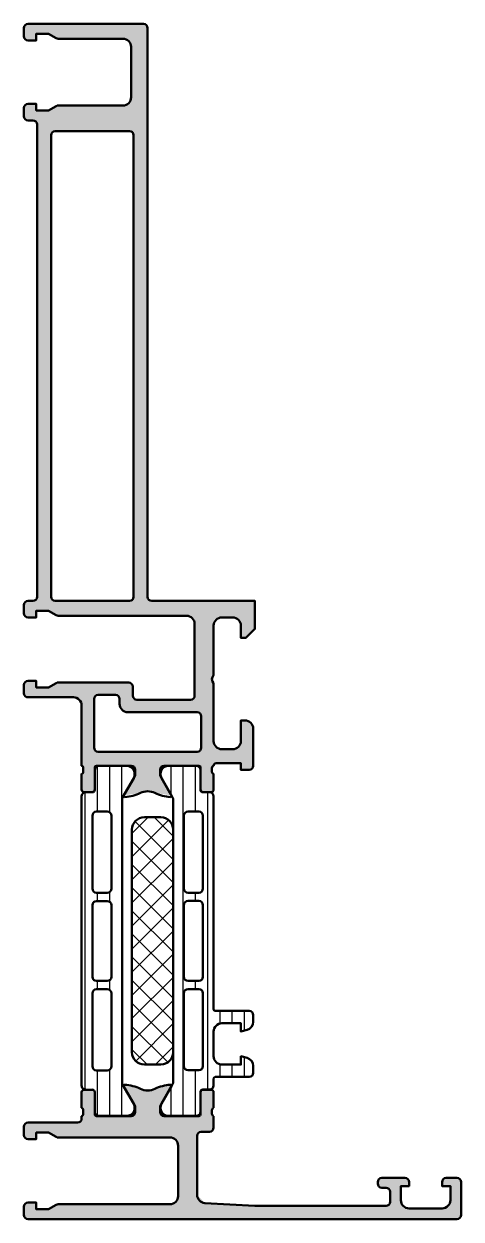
# Model space of a CAD drawing. Extents: x 0 to 53, y 0 to 145.
import ezdxf

# ---------------------------------------------------------------- set-up
doc = ezdxf.new("R2010")
doc.units = 0
for name, color, linetype, lineweight in [('0S-Alu contour', 7, 'Continuous', 50), ('0S-Alu hatch', 252, 'Continuous', 25), ('0S-Plastic contour', 254, 'Continuous', 50), ('0S-Plastic hatch', 253, 'Continuous', 25), ('0S-PT contour', 91, 'Continuous', 50), ('0S-PT hatch', 103, 'Continuous', 25)]:
    doc.layers.add(name, color=color, linetype=linetype, lineweight=lineweight)

# ---------------------------------------------------------------- blocks, each defined once
blk = doc.blocks.new('503230__B120018D_7B92_4B09_B96F_3256F4E47A55_')
at = {"layer": '0S-Alu hatch'}
h = blk.add_hatch(color=256, dxfattribs=at)
edge = h.paths.add_edge_path()
edge.add_line((15.5, 75), (28, 75))
edge.add_line((28, 75), (28, 71.6))
edge.add_line((28, 71.6), (26.9, 70.5))
edge.add_line((26.9, 70.5), (26.3, 70.5))
edge.add_line((26.3, 70.5), (26.3, 72))
edge.add_arc((25.3, 72), 1, 0, 90)
edge.add_line((25.3, 73), (24, 73))
edge.add_arc((24, 72), 1, 90, 180)
edge.add_line((23, 72), (23, 66))
edge.add_arc((23.52, 65.5), 0.725, 136.3972, 223.6028)
edge.add_line((23, 65), (23, 58))
edge.add_arc((24, 58), 1, 180, 270)
edge.add_line((24, 57), (25.3, 57))
edge.add_arc((25.3, 58), 1, 270, 360)
edge.add_line((26.3, 58), (26.3, 60.5))
edge.add_line((26.3, 60.5), (26.8, 60.5))
edge.add_ellipse((26.8, 59.5), major_axis=(-1, 0), ratio=1, start_angle=180, end_angle=270, ccw=False)
edge.add_line((27.8, 59.5), (27.8, 55))
edge.add_ellipse((27.3, 55), major_axis=(-0.5, 0), ratio=1, start_angle=90, end_angle=180, ccw=False)
edge.add_line((27.3, 54.5), (26.3, 54.5))
edge.add_line((26.3, 54.5), (26.3, 55.3))
edge.add_line((26.3, 55.3), (23.3, 55.3))
edge.add_arc((23.3, 55), 0.3, 90, 180)
edge.add_arc((23.1, 54.72), 0.3, 109.4712, 180)
edge.add_line((22.8, 54.72), (22.8, 54.28))
edge.add_arc((23.1, 54.28), 0.3, 180, 250.5288)
edge.add_line((23, 54), (23, 52.1))
edge.add_ellipse((22.7, 52.1), major_axis=(-0.3, 0), ratio=1, start_angle=90, end_angle=180, ccw=False)
edge.add_line((22.7, 51.8), (21.71, 51.8))
edge.add_ellipse((21.71, 52.1), major_axis=(-0.3, 0), ratio=1, start_angle=0, end_angle=90, ccw=False)
edge.add_line((21.41, 52.1), (21.41, 54.8))
edge.add_arc((21.21, 54.8), 0.2, 0, 90)
edge.add_line((21.21, 55), (17, 55))
edge.add_arc((17, 54.5), 0.5, 90, 180)
edge.add_line((16.5, 54.5), (16.5, 53.8))
edge.add_line((16.5, 53.8), (17.88, 51.41))
edge.add_ellipse((17.76, 51.34), major_axis=(-0.138, 0), ratio=1, start_angle=86.3485, end_angle=210, ccw=False)
edge.add_ellipse((18.07, 56.19), major_axis=(-5, 0), ratio=1, start_angle=63.9733, end_angle=86.3485, ccw=False)
edge.add_arc((15, 49.9), 2, 63.9733, 116.0267)
edge.add_ellipse((11.93, 56.19), major_axis=(-5, 0), ratio=1, start_angle=93.6515, end_angle=116.0267, ccw=False)
edge.add_ellipse((12.24, 51.34), major_axis=(-0.138, 0), ratio=1, start_angle=-30, end_angle=93.6515, ccw=False)
edge.add_line((12.12, 51.41), (13.5, 53.8))
edge.add_line((13.5, 53.8), (13.5, 54.5))
edge.add_arc((13, 54.5), 0.5, 0, 90)
edge.add_line((13, 55), (8.79, 55))
edge.add_arc((8.79, 54.8), 0.2, 90, 180)
edge.add_line((8.59, 54.8), (8.59, 52.1))
edge.add_ellipse((8.29, 52.1), major_axis=(-0.3, 0), ratio=1, start_angle=90, end_angle=180, ccw=False)
edge.add_line((8.29, 51.8), (7.3, 51.8))
edge.add_ellipse((7.3, 52.1), major_axis=(-0.3, 0), ratio=1, start_angle=0, end_angle=90, ccw=False)
edge.add_line((7, 52.1), (7, 54))
edge.add_arc((6.9, 54.28), 0.3, 289.4712, 360)
edge.add_line((7.2, 54.28), (7.2, 54.72))
edge.add_arc((6.9, 54.72), 0.3, 0, 70.5288)
edge.add_line((7, 55), (7, 62.3))
edge.add_arc((6, 62.3), 1, 0, 90)
edge.add_line((6, 63.3), (0.5, 63.3))
edge.add_ellipse((0.5, 63.8), major_axis=(-0.5, 0), ratio=1, start_angle=0, end_angle=90, ccw=False)
edge.add_line((0, 63.8), (0, 64.8))
edge.add_ellipse((0.5, 64.8), major_axis=(-0.5, 0), ratio=1, start_angle=270, end_angle=360, ccw=False)
edge.add_line((0.5, 65.3), (1.5, 65.3))
edge.add_line((1.5, 65.3), (1.5, 64.5))
edge.add_line((1.5, 64.5), (3, 64.5))
edge.add_line((3, 64.5), (3.92, 65.03))
edge.add_ellipse((4.17, 64.6), major_axis=(-0.5, 0), ratio=1, start_angle=270, end_angle=300, ccw=False)
edge.add_line((4.17, 65.1), (12.7, 65.1))
edge.add_ellipse((12.7, 64.6), major_axis=(-0.5, 0), ratio=1, start_angle=180, end_angle=270, ccw=False)
edge.add_line((13.2, 64.6), (13.2, 63.5))
edge.add_arc((13.7, 63.5), 0.5, 180, 270)
edge.add_line((13.7, 63), (20.2, 63))
edge.add_arc((20.2, 63.5), 0.5, 270, 360)
edge.add_line((20.7, 63.5), (20.7, 72.2))
edge.add_arc((19.7, 72.2), 1, 0, 90)
edge.add_line((19.7, 73.2), (4.17, 73.2))
edge.add_ellipse((4.17, 73.7), major_axis=(-0.5, 0), ratio=1, start_angle=60, end_angle=90, ccw=False)
edge.add_line((3.92, 73.27), (3, 73.8))
edge.add_line((3, 73.8), (1.5, 73.8))
edge.add_line((1.5, 73.8), (1.5, 73))
edge.add_line((1.5, 73), (0.5, 73))
edge.add_ellipse((0.5, 73.5), major_axis=(-0.5, 0), ratio=1, start_angle=0, end_angle=90, ccw=False)
edge.add_line((0, 73.5), (0, 74.5))
edge.add_ellipse((0.5, 74.5), major_axis=(-0.5, 0), ratio=1, start_angle=270, end_angle=360, ccw=False)
edge.add_line((0.5, 75), (1.1, 75))
edge.add_arc((1.1, 75.5), 0.5, 270, 360)
edge.add_line((1.6, 75.5), (1.6, 132.8))
edge.add_arc((1.1, 132.8), 0.5, 0, 90)
edge.add_line((1.1, 133.3), (0.5, 133.3))
edge.add_ellipse((0.5, 133.8), major_axis=(-0.5, 0), ratio=1, start_angle=0, end_angle=90, ccw=False)
edge.add_line((0, 133.8), (0, 134.8))
edge.add_ellipse((0.5, 134.8), major_axis=(-0.5, 0), ratio=1, start_angle=270, end_angle=360, ccw=False)
edge.add_line((0.5, 135.3), (1.5, 135.3))
edge.add_line((1.5, 135.3), (1.5, 134.5))
edge.add_line((1.5, 134.5), (3, 134.5))
edge.add_line((3, 134.5), (3.92, 135.03))
edge.add_ellipse((4.17, 134.6), major_axis=(-0.5, 0), ratio=1, start_angle=270, end_angle=300, ccw=False)
edge.add_line((4.17, 135.1), (12, 135.1))
edge.add_arc((12, 136.1), 1, 270, 360)
edge.add_line((13, 136.1), (13, 142.2))
edge.add_arc((12, 142.2), 1, 0, 90)
edge.add_line((12, 143.2), (4.17, 143.2))
edge.add_ellipse((4.17, 143.7), major_axis=(-0.5, 0), ratio=1, start_angle=60, end_angle=90, ccw=False)
edge.add_line((3.92, 143.27), (3, 143.8))
edge.add_line((3, 143.8), (1.5, 143.8))
edge.add_line((1.5, 143.8), (1.5, 143))
edge.add_line((1.5, 143), (0.5, 143))
edge.add_ellipse((0.5, 143.5), major_axis=(-0.5, 0), ratio=1, start_angle=0, end_angle=90, ccw=False)
edge.add_line((0, 143.5), (0, 144.5))
edge.add_ellipse((0.5, 144.5), major_axis=(-0.5, 0), ratio=1, start_angle=270, end_angle=360, ccw=False)
edge.add_line((0.5, 145), (14.5, 145))
edge.add_ellipse((14.5, 144.5), major_axis=(-0.5, 0), ratio=1, start_angle=180, end_angle=270, ccw=False)
edge.add_line((15, 144.5), (15, 75.5))
edge.add_arc((15.5, 75.5), 0.5, 180, 270)
edge = h.paths.add_edge_path()
edge.add_arc((3.8, 131.5), 0.5, 90, 180)
edge.add_line((3.3, 131.5), (3.3, 75.5))
edge.add_arc((3.8, 75.5), 0.5, 180, 270)
edge.add_line((3.8, 75), (12.8, 75))
edge.add_arc((12.8, 75.5), 0.5, 270, 360)
edge.add_line((13.3, 75.5), (13.3, 131.5))
edge.add_arc((12.8, 131.5), 0.5, 0, 90)
edge.add_line((12.8, 132), (3.8, 132))
edge = h.paths.add_edge_path()
edge.add_line((11.6, 62.5), (11.6, 63.1))
edge.add_arc((11.1, 63.1), 0.5, 0, 90)
edge.add_line((11.1, 63.6), (9, 63.6))
edge.add_arc((9, 63.1), 0.5, 90, 180)
edge.add_line((8.5, 63.1), (8.5, 57.2))
edge.add_arc((9, 57.2), 0.5, 180, 270)
edge.add_line((9, 56.7), (21, 56.7))
edge.add_arc((21, 57.2), 0.5, 270, 360)
edge.add_line((21.5, 57.2), (21.5, 61))
edge.add_arc((21, 61), 0.5, 0, 90)
edge.add_line((21, 61.5), (12.6, 61.5))
edge.add_ellipse((12.6, 62.5), major_axis=(-1, 0), ratio=1, start_angle=0, end_angle=90, ccw=False)
at = {"layer": '0S-Alu contour', "color": 7}
for points in [[(0, 143.5), (0, 144.5)], [(0.5, 145), (14.5, 145)], [(3.92, 143.27), (3, 143.8), (1.5, 143.8), (1.5, 143), (0.5, 143)], [(15, 144.5), (15, 75.5)], [(12, 143.2), (4.17, 143.2)], [(13, 136.1), (13, 142.2)], [(0.5, 135.3), (1.5, 135.3), (1.5, 134.5), (3, 134.5), (3.92, 135.03)], [(4.17, 135.1), (12, 135.1)], [(0, 133.8), (0, 134.8)], [(1.1, 133.3), (0.5, 133.3)], [(1.6, 75.5), (1.6, 132.8)], [(12.8, 132), (3.8, 132)], [(3.3, 131.5), (3.3, 75.5)], [(13.3, 75.5), (13.3, 131.5)], [(0, 73.5), (0, 74.5)], [(0.5, 75), (1.1, 75)], [(3.8, 75), (12.8, 75)], [(15.5, 75), (28, 75), (28, 71.6), (26.9, 70.5), (26.3, 70.5), (26.3, 72)], [(3.92, 73.27), (3, 73.8), (1.5, 73.8), (1.5, 73), (0.5, 73)], [(19.7, 73.2), (4.17, 73.2)], [(25.3, 73), (24, 73)], [(20.7, 63.5), (20.7, 72.2)], [(23, 72), (23, 66)], [(0.5, 65.3), (1.5, 65.3), (1.5, 64.5), (3, 64.5), (3.92, 65.03)], [(0, 63.8), (0, 64.8)], [(4.17, 65.1), (12.7, 65.1)], [(13.2, 64.6), (13.2, 63.5)], [(23, 65), (23, 58)], [(6, 63.3), (0.5, 63.3)], [(8.5, 63.1), (8.5, 57.2)], [(11.1, 63.6), (9, 63.6)], [(11.6, 62.5), (11.6, 63.1)], [(13.7, 63), (20.2, 63)], [(7, 55), (7, 62.3)], [(21, 61.5), (12.6, 61.5)], [(21.5, 57.2), (21.5, 61)], [(26.3, 58), (26.3, 60.5), (26.8, 60.5)], [(27.8, 59.5), (27.8, 55)], [(9, 56.7), (21, 56.7)], [(24, 57), (25.3, 57)], [(27.3, 54.5), (26.3, 54.5), (26.3, 55.3), (23.3, 55.3)], [(7, 52.1), (7, 54)], [(7.2, 54.28), (7.2, 54.72)], [(8.59, 54.8), (8.59, 52.1)], [(13, 55), (8.79, 55)], [(12.12, 51.41), (13.5, 53.8), (13.5, 54.5)], [(16.5, 54.5), (16.5, 53.8), (17.88, 51.41)], [(21.21, 55), (17, 55)], [(21.41, 52.1), (21.41, 54.8)], [(22.8, 54.72), (22.8, 54.28)], [(23, 54), (23, 52.1)], [(8.29, 51.8), (7.3, 51.8)], [(22.7, 51.8), (21.71, 51.8)]]:
    blk.add_lwpolyline(points, dxfattribs=at)
at = {"layer": '0S-Alu contour', "color": 7, "extrusion": (0, 0, -1)}
for centre, radius, start, end in [((-0.5, 144.5), 0.5, 0, 90), ((-14.5, 144.5), 0.5, 90, 180), ((-0.5, 143.5), 0.5, 270, 0), ((-4.17, 143.7), 0.5, 270, 300), ((-0.5, 134.8), 0.5, 0, 90), ((-4.17, 134.6), 0.5, 60, 90), ((-0.5, 133.8), 0.5, 270, 0), ((-0.5, 74.5), 0.5, 0, 90), ((-0.5, 73.5), 0.5, 270, 0), ((-4.17, 73.7), 0.5, 270, 300), ((-0.5, 64.8), 0.5, 0, 90), ((-4.17, 64.6), 0.5, 60, 90), ((-12.7, 64.6), 0.5, 90, 180), ((-0.5, 63.8), 0.5, 270, 0), ((-12.6, 62.5), 1, 270, 0), ((-26.8, 59.5), 1, 90, 180), ((-27.3, 55), 0.5, 180, 270), ((-7.3, 52.1), 0.3, 270, 0), ((-8.29, 52.1), 0.3, 180, 270), ((-12.24, 51.34), 0.138, 266.3485, 30), ((-11.93, 56.19), 5, 243.9733, 266.3485), ((-18.07, 56.19), 5, 273.6515, 296.0267), ((-17.76, 51.34), 0.138, 150, 273.6515), ((-21.71, 52.1), 0.3, 270, 0), ((-22.7, 52.1), 0.3, 180, 270)]:
    blk.add_arc(centre, radius, start, end, dxfattribs=at)
at = {"layer": '0S-Alu contour', "color": 7}
for centre, radius, start, end in [((12, 142.2), 1, 0, 90), ((12, 136.1), 1, 270, 0), ((1.1, 132.8), 0.5, 0, 90), ((3.8, 131.5), 0.5, 90, 180), ((12.8, 131.5), 0.5, 0, 90), ((1.1, 75.5), 0.5, 270, 0), ((3.8, 75.5), 0.5, 180, 270), ((12.8, 75.5), 0.5, 270, 0), ((15.5, 75.5), 0.5, 180, 270), ((19.7, 72.2), 1, 0, 90), ((24, 72), 1, 90, 180), ((25.3, 72), 1, 0, 90), ((23.52, 65.5), 0.725, 136.3972, 223.6028), ((6, 62.3), 1, 0, 90), ((9, 63.1), 0.5, 90, 180), ((11.1, 63.1), 0.5, 0, 90), ((13.7, 63.5), 0.5, 180, 270), ((20.2, 63.5), 0.5, 270, 0), ((21, 61), 0.5, 0, 90), ((9, 57.2), 0.5, 180, 270), ((21, 57.2), 0.5, 270, 0), ((24, 58), 1, 180, 270), ((25.3, 58), 1, 270, 0), ((23.3, 55), 0.3, 90, 180), ((6.9, 54.72), 0.3, 0, 70.5288), ((6.9, 54.28), 0.3, 289.4712, 0), ((8.79, 54.8), 0.2, 90, 180), ((13, 54.5), 0.5, 0, 90), ((17, 54.5), 0.5, 90, 180), ((21.21, 54.8), 0.2, 0, 90), ((23.1, 54.72), 0.3, 109.4712, 180), ((23.1, 54.28), 0.3, 180, 250.5288), ((15, 49.9), 2, 63.9733, 116.0267)]:
    blk.add_arc(centre, radius, start, end, dxfattribs=at)
blk = doc.blocks.new('503240__D6E09CBC_6D6F_4DCB_867B_998CD6CAD78D_')
at = {"layer": '0S-Alu hatch'}
h = blk.add_hatch(color=256, dxfattribs=at)
edge = h.paths.add_edge_path()
edge.add_line((52.5, 5), (51.2, 5))
edge.add_arc((51.2, 4.5), 0.5, 90, 180)
edge.add_line((50.7, 4.5), (50.7, 4))
edge.add_line((50.7, 4), (51.7, 4))
edge.add_line((51.7, 4), (51.7, 2.3))
edge.add_ellipse((50.7, 2.3), major_axis=(-1, 0), ratio=1, start_angle=90, end_angle=180, ccw=False)
edge.add_line((50.7, 1.3), (46.7, 1.3))
edge.add_ellipse((46.7, 2.3), major_axis=(-1, 0), ratio=1, start_angle=0, end_angle=90, ccw=False)
edge.add_line((45.7, 2.3), (45.7, 4))
edge.add_line((45.7, 4), (46.7, 4))
edge.add_line((46.7, 4), (46.7, 4.5))
edge.add_arc((46.2, 4.5), 0.5, 0, 90)
edge.add_line((46.2, 5), (43.4, 5))
edge.add_arc((43.4, 4.5), 0.5, 90, 180)
edge.add_line((42.9, 4.5), (42.9, 4.3))
edge.add_arc((43.4, 4.3), 0.5, 180, 270)
edge.add_line((43.4, 3.8), (43.9, 3.8))
edge.add_ellipse((43.9, 3.3), major_axis=(-0.5, 0), ratio=1, start_angle=180, end_angle=270, ccw=False)
edge.add_line((44.4, 3.3), (44.4, 2.1))
edge.add_ellipse((43.9, 2.1), major_axis=(-0.5, 0), ratio=1, start_angle=90, end_angle=180, ccw=False)
edge.add_line((43.9, 1.6), (28, 1.6))
edge.add_line((28, 1.6), (21.94, 1.95))
edge.add_ellipse((22, 2.94), major_axis=(-1, 0), ratio=1, start_angle=0, end_angle=86.7295, ccw=False)
edge.add_line((21, 2.94), (21, 10.1))
edge.add_ellipse((21.5, 10.1), major_axis=(-0.5, 0), ratio=1, start_angle=270, end_angle=360, ccw=False)
edge.add_line((21.5, 10.6), (22.5, 10.6))
edge.add_arc((22.5, 11.1), 0.5, 270, 360)
edge.add_line((23, 11.1), (23, 12.5))
edge.add_ellipse((23.1, 12.78), major_axis=(-0.3, 0), ratio=1, start_angle=0, end_angle=70.5288, ccw=False)
edge.add_line((22.8, 12.78), (22.8, 13.22))
edge.add_ellipse((23.1, 13.22), major_axis=(-0.3, 0), ratio=1, start_angle=289.4712, end_angle=360, ccw=False)
edge.add_line((23, 13.5), (23, 15.4))
edge.add_arc((22.7, 15.4), 0.3, 0, 90)
edge.add_line((22.7, 15.7), (21.71, 15.7))
edge.add_arc((21.71, 15.4), 0.3, 90, 180)
edge.add_line((21.41, 15.4), (21.41, 12.7))
edge.add_ellipse((21.21, 12.7), major_axis=(-0.2, 0), ratio=1, start_angle=90, end_angle=180, ccw=False)
edge.add_line((21.21, 12.5), (17, 12.5))
edge.add_ellipse((17, 13), major_axis=(-0.5, 0), ratio=1, start_angle=0, end_angle=90, ccw=False)
edge.add_line((16.5, 13), (16.5, 13.7))
edge.add_line((16.5, 13.7), (17.88, 16.09))
edge.add_arc((17.76, 16.16), 0.138, 330, 453.6515)
edge.add_arc((18.07, 11.31), 5, 93.6515, 116.0267)
edge.add_ellipse((15, 17.6), major_axis=(-2, 0), ratio=1, start_angle=63.9733, end_angle=116.0267, ccw=False)
edge.add_arc((11.93, 11.31), 5, 63.9733, 86.3485)
edge.add_arc((12.24, 16.16), 0.138, 86.3485, 210)
edge.add_line((12.12, 16.09), (13.5, 13.7))
edge.add_line((13.5, 13.7), (13.5, 13))
edge.add_ellipse((13, 13), major_axis=(-0.5, 0), ratio=1, start_angle=90, end_angle=180, ccw=False)
edge.add_line((13, 12.5), (8.79, 12.5))
edge.add_ellipse((8.79, 12.7), major_axis=(-0.2, 0), ratio=1, start_angle=0, end_angle=90, ccw=False)
edge.add_line((8.59, 12.7), (8.59, 15.4))
edge.add_arc((8.29, 15.4), 0.3, 0, 90)
edge.add_line((8.29, 15.7), (7.3, 15.7))
edge.add_arc((7.3, 15.4), 0.3, 90, 180)
edge.add_line((7, 15.4), (7, 13.5))
edge.add_ellipse((6.9, 13.22), major_axis=(-0.3, 0), ratio=1, start_angle=180, end_angle=250.5288, ccw=False)
edge.add_line((7.2, 13.22), (7.2, 12.78))
edge.add_ellipse((6.9, 12.78), major_axis=(-0.3, 0), ratio=1, start_angle=109.4712, end_angle=180, ccw=False)
edge.add_line((7, 12.5), (7, 12.2))
edge.add_ellipse((6.5, 12.2), major_axis=(-0.5, 0), ratio=1, start_angle=90, end_angle=180, ccw=False)
edge.add_line((6.5, 11.7), (0.5, 11.7))
edge.add_arc((0.5, 11.2), 0.5, 90, 180)
edge.add_line((0, 11.2), (0, 10.2))
edge.add_arc((0.5, 10.2), 0.5, 180, 270)
edge.add_line((0.5, 9.7), (1.5, 9.7))
edge.add_line((1.5, 9.7), (1.5, 10.5))
edge.add_line((1.5, 10.5), (3, 10.5))
edge.add_line((3, 10.5), (3.92, 9.97))
edge.add_arc((4.17, 10.4), 0.5, 240, 270)
edge.add_line((4.17, 9.9), (17.7, 9.9))
edge.add_ellipse((17.7, 8.9), major_axis=(-1, 0), ratio=1, start_angle=180, end_angle=270, ccw=False)
edge.add_line((18.7, 8.9), (18.7, 2.8))
edge.add_ellipse((17.7, 2.8), major_axis=(-1, 0), ratio=1, start_angle=90, end_angle=180, ccw=False)
edge.add_line((17.7, 1.8), (4.17, 1.8))
edge.add_arc((4.17, 1.3), 0.5, 90, 120)
edge.add_line((3.92, 1.73), (3, 1.2))
edge.add_line((3, 1.2), (1.5, 1.2))
edge.add_line((1.5, 1.2), (1.5, 2))
edge.add_line((1.5, 2), (0.5, 2))
edge.add_arc((0.5, 1.5), 0.5, 90, 180)
edge.add_line((0, 1.5), (0, 0.5))
edge.add_arc((0.5, 0.5), 0.5, 180, 270)
edge.add_line((0.5, 0), (52.5, 0))
edge.add_arc((52.5, 0.5), 0.5, 270, 360)
edge.add_line((53, 0.5), (53, 4.5))
edge.add_arc((52.5, 4.5), 0.5, 0, 90)
at = {"layer": '0S-Alu contour', "color": 7}
for points in [[(12.12, 16.09), (13.5, 13.7), (13.5, 13)], [(16.5, 13), (16.5, 13.7), (17.88, 16.09)], [(7, 15.4), (7, 13.5)], [(8.29, 15.7), (7.3, 15.7)], [(8.59, 12.7), (8.59, 15.4)], [(21.41, 15.4), (21.41, 12.7)], [(22.7, 15.7), (21.71, 15.7)], [(23, 13.5), (23, 15.4)], [(7.2, 13.22), (7.2, 12.78)], [(22.8, 12.78), (22.8, 13.22)], [(6.5, 11.7), (0.5, 11.7)], [(7, 12.5), (7, 12.2)], [(13, 12.5), (8.79, 12.5)], [(21.21, 12.5), (17, 12.5)], [(23, 11.1), (23, 12.5)], [(0, 11.2), (0, 10.2)], [(0.5, 9.7), (1.5, 9.7), (1.5, 10.5), (3, 10.5), (3.92, 9.97)], [(21.5, 10.6), (22.5, 10.6)], [(4.17, 9.9), (17.7, 9.9)], [(18.7, 8.9), (18.7, 2.8)], [(21, 2.94), (21, 10.1)], [(42.9, 4.5), (42.9, 4.3)], [(46.2, 5), (43.4, 5)], [(45.7, 2.3), (45.7, 4), (46.7, 4), (46.7, 4.5)], [(50.7, 4.5), (50.7, 4), (51.7, 4), (51.7, 2.3)], [(52.5, 5), (51.2, 5)], [(53, 0.5), (53, 4.5)], [(43.4, 3.8), (43.9, 3.8)], [(44.4, 3.3), (44.4, 2.1)], [(0, 1.5), (0, 0.5)], [(3.92, 1.73), (3, 1.2), (1.5, 1.2), (1.5, 2), (0.5, 2)], [(17.7, 1.8), (4.17, 1.8)], [(43.9, 1.6), (28, 1.6), (21.94, 1.95)], [(50.7, 1.3), (46.7, 1.3)], [(0.5, 0), (52.5, 0)]]:
    blk.add_lwpolyline(points, dxfattribs=at)
for centre, radius, start, end in [((12.24, 16.16), 0.138, 86.3485, 210), ((11.93, 11.31), 5, 63.9733, 86.3485), ((18.07, 11.31), 5, 93.6515, 116.0267), ((17.76, 16.16), 0.138, 330, 93.6515), ((7.3, 15.4), 0.3, 90, 180), ((8.29, 15.4), 0.3, 0, 90), ((21.71, 15.4), 0.3, 90, 180), ((22.7, 15.4), 0.3, 0, 90), ((0.5, 11.2), 0.5, 90, 180), ((0.5, 10.2), 0.5, 180, 270), ((22.5, 11.1), 0.5, 270, 0), ((4.17, 10.4), 0.5, 240, 270), ((43.4, 4.5), 0.5, 90, 180), ((46.2, 4.5), 0.5, 0, 90), ((51.2, 4.5), 0.5, 90, 180), ((52.5, 4.5), 0.5, 0, 90), ((43.4, 4.3), 0.5, 180, 270), ((0.5, 1.5), 0.5, 90, 180), ((4.17, 1.3), 0.5, 90, 120), ((0.5, 0.5), 0.5, 180, 270), ((52.5, 0.5), 0.5, 270, 0)]:
    blk.add_arc(centre, radius, start, end, dxfattribs=at)
at = {"layer": '0S-Alu contour', "color": 7, "extrusion": (0, 0, -1)}
for centre, radius, start, end in [((-15, 17.6), 2, 243.9733, 296.0267), ((-6.9, 13.22), 0.3, 109.4712, 180), ((-23.1, 13.22), 0.3, 0, 70.5288), ((-6.5, 12.2), 0.5, 180, 270), ((-6.9, 12.78), 0.3, 180, 250.5288), ((-8.79, 12.7), 0.2, 270, 0), ((-13, 13), 0.5, 180, 270), ((-17, 13), 0.5, 270, 0), ((-21.21, 12.7), 0.2, 180, 270), ((-23.1, 12.78), 0.3, 289.4712, 0), ((-21.5, 10.1), 0.5, 0, 90), ((-17.7, 8.9), 1, 90, 180), ((-22, 2.94), 1, 273.2705, 0), ((-43.9, 3.3), 0.5, 90, 180), ((-17.7, 2.8), 1, 180, 270), ((-43.9, 2.1), 0.5, 180, 270), ((-46.7, 2.3), 1, 270, 0), ((-50.7, 2.3), 1, 180, 270)]:
    blk.add_arc(centre, radius, start, end, dxfattribs=at)
blk = doc.blocks.new('284027__9A96D7A6_E0F6_415E_BAE8_3B94A9AFBC19___30434011_8CEE_4AD6_9F94_7BA5446DF5F0_')
at = {"layer": '0S-Plastic hatch'}
h = blk.add_hatch(dxfattribs=at)
h.set_pattern_fill('ANSI31', color=256, scale=0.468, angle=45, style=0)
edge = h.paths.add_edge_path()
edge.add_arc((27.3, 24.75), 0.5, 0, 90)
edge.add_line((27.3, 25.25), (23.2, 25.25))
edge.add_ellipse((23.2, 25.45), major_axis=(-0.2, 0), ratio=1, start_angle=0, end_angle=90, ccw=False)
edge.add_line((23, 25.45), (23, 51.29))
edge.add_arc((22.5, 51.29), 0.5, 0, 90)
edge.add_line((22.5, 51.79), (21.7, 51.79))
edge.add_ellipse((21.7, 52.09), major_axis=(-0.3, 0), ratio=1, start_angle=0, end_angle=90, ccw=False)
edge.add_line((21.4, 52.09), (21.4, 54.49))
edge.add_arc((20.9, 54.49), 0.5, 0, 90)
edge.add_line((20.9, 54.99), (17.55, 54.99))
edge.add_arc((17.55, 53.99), 1, 90, 210)
edge.add_line((16.68, 53.49), (18.03, 51.15))
edge.add_ellipse((17.6, 50.9), major_axis=(-0.5, 0), ratio=1, start_angle=180, end_angle=210, ccw=False)
edge.add_line((18.1, 50.9), (18.1, 16.6))
edge.add_ellipse((17.6, 16.6), major_axis=(-0.5, 0), ratio=1, start_angle=150, end_angle=180, ccw=False)
edge.add_line((18.03, 16.35), (16.68, 14.01))
edge.add_arc((17.55, 13.51), 1, 150, 270)
edge.add_line((17.55, 12.51), (20.9, 12.51))
edge.add_arc((20.9, 13.01), 0.5, 270, 360)
edge.add_line((21.4, 13.01), (21.4, 15.41))
edge.add_ellipse((21.7, 15.41), major_axis=(-0.3, 0), ratio=1, start_angle=270, end_angle=360, ccw=False)
edge.add_line((21.7, 15.71), (22.5, 15.71))
edge.add_arc((22.5, 16.21), 0.5, 270, 360)
edge.add_line((23, 16.21), (23, 17.05))
edge.add_ellipse((23.2, 17.05), major_axis=(-0.2, 0), ratio=1, start_angle=270, end_angle=360, ccw=False)
edge.add_line((23.2, 17.25), (27.3, 17.25))
edge.add_arc((27.3, 17.75), 0.5, 270, 360)
edge.add_line((27.8, 17.75), (27.8, 18.58))
edge.add_arc((26.8, 18.58), 1, 0, 75)
edge.add_line((27.06, 19.55), (26.3, 19.75))
edge.add_line((26.3, 19.75), (26.3, 18.75))
edge.add_line((26.3, 18.75), (24, 18.75))
edge.add_ellipse((24, 19.75), major_axis=(-1, 0), ratio=1, start_angle=0, end_angle=90, ccw=False)
edge.add_line((23, 19.75), (23, 22.75))
edge.add_ellipse((24, 22.75), major_axis=(-1, 0), ratio=1, start_angle=270, end_angle=360, ccw=False)
edge.add_line((24, 23.75), (26.3, 23.75))
edge.add_line((26.3, 23.75), (26.3, 22.75))
edge.add_line((26.3, 22.75), (27.06, 22.95))
edge.add_arc((26.8, 23.92), 1, 285, 360)
edge.add_line((27.8, 23.92), (27.8, 24.75))
edge = h.paths.add_edge_path()
edge.add_ellipse((21.2, 27.4), major_axis=(-0.5, 0), ratio=1, start_angle=180, end_angle=270, ccw=False)
edge.add_line((21.7, 27.4), (21.7, 18.55))
edge.add_ellipse((21.2, 18.55), major_axis=(-0.5, 0), ratio=1, start_angle=90, end_angle=180, ccw=False)
edge.add_line((21.2, 18.05), (19.9, 18.05))
edge.add_ellipse((19.9, 18.55), major_axis=(-0.5, 0), ratio=1, start_angle=0, end_angle=90, ccw=False)
edge.add_line((19.4, 18.55), (19.4, 27.4))
edge.add_ellipse((19.9, 27.4), major_axis=(-0.5, 0), ratio=1, start_angle=270, end_angle=360, ccw=False)
edge.add_line((19.9, 27.9), (21.2, 27.9))
edge = h.paths.add_edge_path()
edge.add_line((19.4, 40.1), (19.4, 48.95))
edge.add_ellipse((19.9, 48.95), major_axis=(-0.5, 0), ratio=1, start_angle=270, end_angle=360, ccw=False)
edge.add_line((19.9, 49.45), (21.2, 49.45))
edge.add_ellipse((21.2, 48.95), major_axis=(-0.5, 0), ratio=1, start_angle=180, end_angle=270, ccw=False)
edge.add_line((21.7, 48.95), (21.7, 40.1))
edge.add_ellipse((21.2, 40.1), major_axis=(-0.5, 0), ratio=1, start_angle=90, end_angle=180, ccw=False)
edge.add_line((21.2, 39.6), (19.9, 39.6))
edge.add_ellipse((19.9, 40.1), major_axis=(-0.5, 0), ratio=1, start_angle=0, end_angle=90, ccw=False)
edge = h.paths.add_edge_path()
edge.add_line((21.7, 38.1), (21.7, 29.4))
edge.add_ellipse((21.2, 29.4), major_axis=(-0.5, 0), ratio=1, start_angle=90, end_angle=180, ccw=False)
edge.add_line((21.2, 28.9), (19.9, 28.9))
edge.add_ellipse((19.9, 29.4), major_axis=(-0.5, 0), ratio=1, start_angle=0, end_angle=90, ccw=False)
edge.add_line((19.4, 29.4), (19.4, 38.1))
edge.add_ellipse((19.9, 38.1), major_axis=(-0.5, 0), ratio=1, start_angle=270, end_angle=360, ccw=False)
edge.add_line((19.9, 38.6), (21.2, 38.6))
edge.add_ellipse((21.2, 38.1), major_axis=(-0.5, 0), ratio=1, start_angle=180, end_angle=270, ccw=False)
at = {"layer": '0S-Alu contour', "color": 7}
for points in [[(19.9, 49.45), (21.2, 49.45)], [(19.4, 40.1), (19.4, 48.95)], [(21.7, 48.95), (21.7, 40.1)], [(21.2, 39.6), (19.9, 39.6)], [(19.4, 29.4), (19.4, 38.1)], [(19.9, 38.6), (21.2, 38.6)], [(21.7, 38.1), (21.7, 29.4)], [(21.2, 28.9), (19.9, 28.9)], [(19.9, 27.9), (21.2, 27.9)], [(19.4, 18.55), (19.4, 27.4)], [(21.7, 27.4), (21.7, 18.55)], [(21.2, 18.05), (19.9, 18.05)]]:
    blk.add_lwpolyline(points, dxfattribs=at)
at = {"layer": '0S-Alu contour', "color": 7, "extrusion": (0, 0, -1)}
for centre, start, end in [((-19.9, 48.95), 0, 90), ((-21.2, 48.95), 90, 180), ((-19.9, 40.1), 270, 0), ((-21.2, 40.1), 180, 270), ((-19.9, 38.1), 0, 90), ((-21.2, 38.1), 90, 180), ((-19.9, 29.4), 270, 0), ((-21.2, 29.4), 180, 270), ((-19.9, 27.4), 0, 90), ((-21.2, 27.4), 90, 180), ((-19.9, 18.55), 270, 0), ((-21.2, 18.55), 180, 270)]:
    blk.add_arc(centre, 0.5, start, end, dxfattribs=at)
at = {"layer": '0S-Plastic contour', "color": 7}
for points in [[(20.9, 54.99), (17.55, 54.99)], [(21.4, 52.09), (21.4, 54.49)], [(16.68, 53.49), (18.03, 51.15)], [(18.1, 50.9), (18.1, 16.6)], [(22.5, 51.79), (21.7, 51.79)], [(23, 25.45), (23, 51.29)], [(27.3, 25.25), (23.2, 25.25)], [(27.8, 23.92), (27.8, 24.75)], [(24, 23.75), (26.3, 23.75), (26.3, 22.75), (27.06, 22.95)], [(23, 19.75), (23, 22.75)], [(27.06, 19.55), (26.3, 19.75), (26.3, 18.75), (24, 18.75)], [(27.8, 17.75), (27.8, 18.58)], [(18.03, 16.35), (16.68, 14.01)], [(23, 16.21), (23, 17.05)], [(23.2, 17.25), (27.3, 17.25)], [(21.4, 13.01), (21.4, 15.41)], [(21.7, 15.71), (22.5, 15.71)], [(17.55, 12.51), (20.9, 12.51)]]:
    blk.add_lwpolyline(points, dxfattribs=at)
for centre, radius, start, end in [((17.55, 53.99), 1, 90, 210), ((20.9, 54.49), 0.5, 0, 90), ((22.5, 51.29), 0.5, 0, 90), ((27.3, 24.75), 0.5, 0, 90), ((26.8, 23.92), 1, 285, 0), ((26.8, 18.58), 1, 0, 75), ((27.3, 17.75), 0.5, 270, 0), ((22.5, 16.21), 0.5, 270, 0), ((17.55, 13.51), 1, 150, 270), ((20.9, 13.01), 0.5, 270, 0)]:
    blk.add_arc(centre, radius, start, end, dxfattribs=at)
at = {"layer": '0S-Plastic contour', "color": 7, "extrusion": (0, 0, -1)}
for centre, radius, start, end in [((-17.6, 50.9), 0.5, 150, 180), ((-21.7, 52.09), 0.3, 270, 0), ((-23.2, 25.45), 0.2, 270, 0), ((-24, 22.75), 1, 0, 90), ((-24, 19.75), 1, 270, 0), ((-17.6, 16.6), 0.5, 180, 210), ((-23.2, 17.05), 0.2, 0, 90), ((-21.7, 15.41), 0.3, 0, 90)]:
    blk.add_arc(centre, radius, start, end, dxfattribs=at)
blk = doc.blocks.new('284027__D58C734A_E220_4835_88CC_80B8030E4830___07390495_6CE1_4E95_822D_98E17D8621C2_')
at = {"layer": '0S-Plastic hatch'}
h = blk.add_hatch(dxfattribs=at)
h.set_pattern_fill('ANSI31', color=256, scale=0.468, angle=45, style=0)
edge = h.paths.add_edge_path()
edge.add_line((7, 51.28), (7, 16.2))
edge.add_arc((7.49, 16.2), 0.494, 179.7139, 270.6907)
edge.add_line((7.5, 15.7), (8.3, 15.7))
edge.add_ellipse((8.29, 15.4), major_axis=(-0.306, 0), ratio=1, start_angle=180.4723, end_angle=268.8596, ccw=False)
edge.add_line((8.6, 15.4), (8.6, 13))
edge.add_arc((9.04, 12.98), 0.443, 176.9381, 277.4092)
edge.add_line((9.1, 12.54), (12.45, 12.54))
edge.add_arc((12.49, 13.5), 0.964, 267.5363, 391.2316)
edge.add_line((13.32, 14), (11.97, 16.34))
edge.add_ellipse((12.4, 16.59), major_axis=(-0.5, 0), ratio=1, start_angle=0, end_angle=30, ccw=False)
edge.add_line((11.9, 16.59), (11.9, 50.89))
edge.add_ellipse((12.47, 50.88), major_axis=(-0.573, 0), ratio=1, start_angle=333.0685, end_angle=359.0374, ccw=False)
edge.add_line((11.96, 51.14), (13.31, 53.48))
edge.add_arc((12.45, 53.98), 0.996, 329.5786, 450.1402)
edge.add_line((12.45, 54.98), (9.1, 54.98))
edge.add_arc((9.1, 54.48), 0.5, 90, 180)
edge.add_line((8.6, 54.48), (8.6, 52.08))
edge.add_ellipse((8.3, 52.08), major_axis=(-0.3, 0), ratio=1, start_angle=90, end_angle=180, ccw=False)
edge.add_line((8.3, 51.78), (7.5, 51.78))
edge.add_arc((7.5, 51.28), 0.5, 90, 180)
edge = h.paths.add_edge_path()
edge.add_ellipse((8.8, 48.94), major_axis=(-0.5, 0), ratio=1, start_angle=270, end_angle=360, ccw=False)
edge.add_line((8.8, 49.44), (10.1, 49.44))
edge.add_ellipse((10.1, 48.94), major_axis=(-0.5, 0), ratio=1, start_angle=180, end_angle=270, ccw=False)
edge.add_line((10.6, 48.94), (10.6, 40.09))
edge.add_ellipse((10.1, 40.09), major_axis=(-0.5, 0), ratio=1, start_angle=90, end_angle=180, ccw=False)
edge.add_line((10.1, 39.59), (8.8, 39.59))
edge.add_ellipse((8.8, 40.09), major_axis=(-0.5, 0), ratio=1, start_angle=0, end_angle=90, ccw=False)
edge.add_line((8.3, 40.09), (8.3, 48.94))
edge = h.paths.add_edge_path()
edge.add_ellipse((8.8, 27.39), major_axis=(-0.5, 0), ratio=1, start_angle=270, end_angle=360, ccw=False)
edge.add_line((8.8, 27.89), (10.1, 27.89))
edge.add_ellipse((10.1, 27.39), major_axis=(-0.5, 0), ratio=1, start_angle=180, end_angle=270, ccw=False)
edge.add_line((10.6, 27.39), (10.6, 18.54))
edge.add_ellipse((10.1, 18.54), major_axis=(-0.5, 0), ratio=1, start_angle=90, end_angle=180, ccw=False)
edge.add_line((10.1, 18.04), (8.8, 18.04))
edge.add_ellipse((8.8, 18.54), major_axis=(-0.5, 0), ratio=1, start_angle=0, end_angle=90, ccw=False)
edge.add_line((8.3, 18.54), (8.3, 27.39))
edge = h.paths.add_edge_path()
edge.add_ellipse((10.1, 38.09), major_axis=(-0.5, 0), ratio=1, start_angle=180, end_angle=270, ccw=False)
edge.add_line((10.6, 38.09), (10.6, 29.39))
edge.add_ellipse((10.1, 29.39), major_axis=(-0.5, 0), ratio=1, start_angle=90, end_angle=180, ccw=False)
edge.add_line((10.1, 28.89), (8.8, 28.89))
edge.add_ellipse((8.8, 29.39), major_axis=(-0.5, 0), ratio=1, start_angle=0, end_angle=90, ccw=False)
edge.add_line((8.3, 29.39), (8.3, 38.09))
edge.add_ellipse((8.8, 38.09), major_axis=(-0.5, 0), ratio=1, start_angle=270, end_angle=360, ccw=False)
edge.add_line((8.8, 38.59), (10.1, 38.59))
at = {"layer": '0S-Alu contour', "color": 7}
for points in [[(8.8, 49.44), (10.1, 49.44)], [(8.3, 40.09), (8.3, 48.94)], [(10.6, 48.94), (10.6, 40.09)], [(10.1, 39.59), (8.8, 39.59)], [(8.3, 29.39), (8.3, 38.09)], [(8.8, 38.59), (10.1, 38.59)], [(10.6, 38.09), (10.6, 29.39)], [(10.1, 28.89), (8.8, 28.89)], [(8.8, 27.89), (10.1, 27.89)], [(8.3, 18.54), (8.3, 27.39)], [(10.6, 27.39), (10.6, 18.54)], [(10.1, 18.04), (8.8, 18.04)]]:
    blk.add_lwpolyline(points, dxfattribs=at)
at = {"layer": '0S-Alu contour', "color": 7, "extrusion": (0, 0, -1)}
for centre, start, end in [((-8.8, 48.94), 0, 90), ((-10.1, 48.94), 90, 180), ((-8.8, 40.09), 270, 0), ((-10.1, 40.09), 180, 270), ((-8.8, 38.09), 0, 90), ((-10.1, 38.09), 90, 180), ((-8.8, 29.39), 270, 0), ((-10.1, 29.39), 180, 270), ((-8.8, 27.39), 0, 90), ((-10.1, 27.39), 90, 180), ((-8.8, 18.54), 270, 0), ((-10.1, 18.54), 180, 270)]:
    blk.add_arc(centre, 0.5, start, end, dxfattribs=at)
at = {"layer": '0S-Plastic contour', "color": 7}
for points in [[(8.6, 54.48), (8.6, 52.08)], [(12.45, 54.98), (9.1, 54.98)], [(11.96, 51.14), (13.31, 53.48)], [(7, 51.28), (7, 16.2)], [(8.3, 51.78), (7.5, 51.78)], [(11.9, 16.59), (11.9, 50.89)], [(13.32, 14), (11.97, 16.34)], [(7.5, 15.7), (8.3, 15.7)], [(8.6, 15.4), (8.6, 13)], [(9.1, 12.54), (12.45, 12.54)]]:
    blk.add_lwpolyline(points, dxfattribs=at)
for centre, radius, start, end in [((9.1, 54.48), 0.5, 90, 180), ((12.45, 53.98), 0.996, 329.5786, 90.1402), ((7.5, 51.28), 0.5, 90, 180), ((7.49, 16.2), 0.494, 179.7139, 270.6907), ((12.49, 13.5), 0.964, 267.5363, 31.2316), ((9.04, 12.98), 0.443, 176.9381, 277.4092)]:
    blk.add_arc(centre, radius, start, end, dxfattribs=at)
at = {"layer": '0S-Plastic contour', "color": 7, "extrusion": (0, 0, -1)}
for centre, radius, start, end in [((-8.3, 52.08), 0.3, 180, 270), ((-12.47, 50.88), 0.573, 0.9626, 26.9315), ((-12.4, 16.59), 0.5, 330, 0), ((-8.29, 15.4), 0.306, 91.1404, 179.5277)]:
    blk.add_arc(centre, radius, start, end, dxfattribs=at)
blk = doc.blocks.new('504240__FF9F7A17_A574_4424_9DC1_6549152E3525_')
at = {"layer": '0S-PT hatch'}
h = blk.add_hatch(dxfattribs=at)
h.set_pattern_fill('ANSI37', color=256, scale=0.625, angle=90, style=0)
edge = h.paths.add_edge_path()
edge.add_ellipse((14.6, 47.25), major_axis=(-1.5, 0), ratio=1, start_angle=270, end_angle=360, ccw=False)
edge.add_line((14.6, 48.75), (16.6, 48.75))
edge.add_ellipse((16.6, 47.25), major_axis=(-1.5, 0), ratio=1, start_angle=180, end_angle=270, ccw=False)
edge.add_line((18.1, 47.25), (18.1, 20.25))
edge.add_ellipse((16.6, 20.25), major_axis=(-1.5, 0), ratio=1, start_angle=90, end_angle=180, ccw=False)
edge.add_line((16.6, 18.75), (14.6, 18.75))
edge.add_ellipse((14.6, 20.25), major_axis=(-1.5, 0), ratio=1, start_angle=0, end_angle=90, ccw=False)
edge.add_line((13.1, 20.25), (13.1, 47.25))
at = {"layer": '0S-PT contour', "color": 7}
for points in [[(14.6, 48.75), (16.6, 48.75)], [(13.1, 20.25), (13.1, 47.25)], [(18.1, 47.25), (18.1, 20.25)], [(16.6, 18.75), (14.6, 18.75)]]:
    blk.add_lwpolyline(points, dxfattribs=at)
at = {"layer": '0S-PT contour', "color": 7, "extrusion": (0, 0, -1)}
for centre, start, end in [((-14.6, 47.25), 0, 90), ((-16.6, 47.25), 90, 180), ((-14.6, 20.25), 270, 0), ((-16.6, 20.25), 180, 270)]:
    blk.add_arc(centre, 1.5, start, end, dxfattribs=at)
blk = doc.blocks.new('504240__20EB813F_0D8D_47A4_B855_35795B6D6FCE_')
at = {"layer": '0S-Alu contour', "color": 7}
for name in ['503230__B120018D_7B92_4B09_B96F_3256F4E47A55_', '503240__D6E09CBC_6D6F_4DCB_867B_998CD6CAD78D_']:
    blk.add_blockref(name, (0, 0), dxfattribs=at)
at = {"layer": '0S-Plastic contour', "color": 7}
for name in ['284027__D58C734A_E220_4835_88CC_80B8030E4830___07390495_6CE1_4E95_822D_98E17D8621C2_', '284027__9A96D7A6_E0F6_415E_BAE8_3B94A9AFBC19___30434011_8CEE_4AD6_9F94_7BA5446DF5F0_']:
    blk.add_blockref(name, (0, 0), dxfattribs=at)
at = {"layer": '0S-PT contour', "color": 7}
blk.add_blockref('504240__FF9F7A17_A574_4424_9DC1_6549152E3525_', (0, 0), dxfattribs=at)

msp = doc.modelspace()

# ---------------------------------------------------------------- block references
at = {"layer": '0S-Alu contour', "color": 7}
msp.add_blockref('504240__20EB813F_0D8D_47A4_B855_35795B6D6FCE_', (0, 0), dxfattribs=at)

doc.saveas('drawing.dxf')
